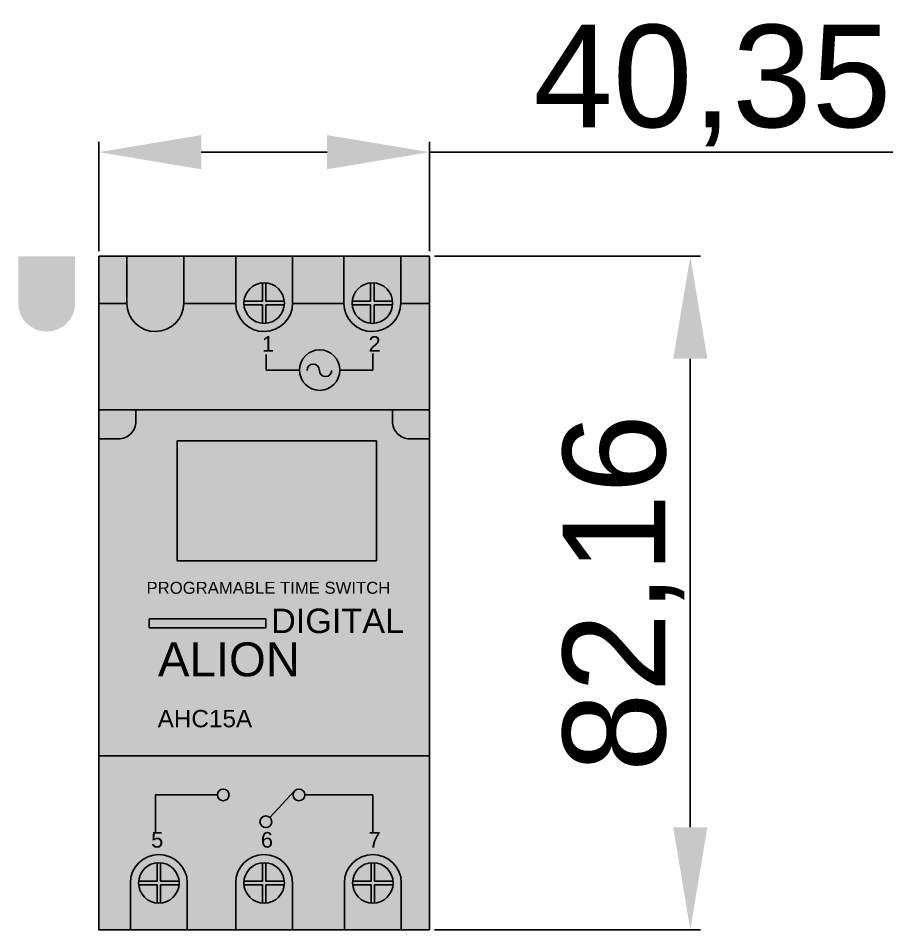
# Model space of a CAD drawing. Header units: millimetres. Extents: x 2499 to 4503, y 2704 to 3691.
# Drawn here: x 3004.1 to 3110.9, y 2797.8 to 2909 of the extents above; entities that cross this region are included whole.
import ezdxf

# ---------------------------------------------------------------- set-up
doc = ezdxf.new("R2010")
doc.units = ezdxf.units.MM
doc.layers.add('Rellenos sólidos', color=7, linetype='Continuous', true_color=0xffffff)
doc.styles.get("Standard").update_dxf_attribs({"font": 'arial.ttf'})
doc.dimstyles.new('ISO-25', dxfattribs={"dimtxt": 2.5, "dimasz": 2.5, "dimexe": 1.25, "dimexo": 0.625, "dimtad": 1, "dimtxsty": 'Standard', "dimcen": 2.5, "dimadec": 0, "dimazin": 0, "dimtfac": 1, "dimtmove": 0, "dimatfit": 3, "dimfxl": 1, "dimarcsym": 0})

# ---------------------------------------------------------------- blocks, each defined once
blk = doc.blocks.new('*D6')
at = {"layer": 'Defpoints', "color": 0, "transparency": 16777216}
for p in [(3054.33, 2892.7), (3013.98, 2879.99), (3054.33, 2879.99)]:
    blk.add_point(p, dxfattribs=at)
at = {"layer": 'Rellenos sólidos', "color": 0, "lineweight": -2, "transparency": 16777216}
for p, q in [((3013.98, 2880.62), (3013.98, 2893.95)), ((3054.33, 2880.62), (3054.33, 2893.95)), ((3026.48, 2892.7), (3041.83, 2892.7)), ((3054.33, 2892.7), (3110.86, 2892.7))]:
    blk.add_line(p, q, dxfattribs=at)
at = {"layer": 'Rellenos sólidos', "color": 0, "transparency": 16777216}
for points in [[(3026.48, 2894.78), (3026.48, 2890.61), (3013.98, 2892.7)], [(3041.83, 2894.78), (3041.83, 2890.61), (3054.33, 2892.7)]]:
    blk.add_solid(points, dxfattribs=at)
at = {"layer": 'Rellenos sólidos', "color": 0, "transparency": 16777216, "insert": (3088.84, 2900.83), "char_height": 12.5, "attachment_point": 5}
blk.add_mtext('40,35', dxfattribs=at)
blk = doc.blocks.new('*D7')
at = {"layer": 'Defpoints', "color": 0, "transparency": 16777216}
for p in [(3054.33, 2879.99), (3086.15, 2879.99), (3054.33, 2797.83)]:
    blk.add_point(p, dxfattribs=at)
at = {"layer": 'Rellenos sólidos', "color": 0, "lineweight": -2, "transparency": 16777216}
for p, q in [((3054.95, 2879.99), (3087.4, 2879.99)), ((3086.15, 2810.33), (3086.15, 2867.49)), ((3054.95, 2797.83), (3087.4, 2797.83))]:
    blk.add_line(p, q, dxfattribs=at)
at = {"layer": 'Rellenos sólidos', "color": 0, "transparency": 16777216}
for points in [[(3084.07, 2867.49), (3088.23, 2867.49), (3086.15, 2879.99)], [(3084.07, 2810.33), (3088.23, 2810.33), (3086.15, 2797.83)]]:
    blk.add_solid(points, dxfattribs=at)
at = {"layer": 'Rellenos sólidos', "color": 0, "transparency": 16777216, "insert": (3078.01, 2838.91), "char_height": 12.5, "attachment_point": 5, "rotation": 90}
blk.add_mtext('82,16', dxfattribs=at)

msp = doc.modelspace()

# ---------------------------------------------------------------- hatches: boundary and pattern name
at = {"true_color": 0xc7c8ca}
h = msp.add_hatch(color=9, dxfattribs=at)
h.dxf.hatch_style = 1
edge = h.paths.add_edge_path()
edge.add_line((3017.417, 2879.992), (3017.417, 2874.246))
edge.add_arc((3020.889, 2874.283), 3.473, 180.6084, 360)
edge.add_line((3024.361, 2874.283), (3024.361, 2879.992))
edge.add_line((3024.361, 2879.992), (3017.417, 2879.992))
edge = h.paths.add_edge_path()
edge.add_line((3004.151, 2879.992), (3004.151, 2874.246))
edge.add_arc((3007.623, 2874.283), 3.473, 180.6084, 360)
edge.add_line((3011.095, 2874.283), (3011.095, 2879.992))
edge.add_line((3011.095, 2879.992), (3004.151, 2879.992))
h = msp.add_hatch(color=7)
h.dxf.hatch_style = 1
h.paths.add_polyline_path([(3013.981, 2879.992), (3054.329, 2879.992), (3054.329, 2861.264), (3013.981, 2861.264)])
h = msp.add_hatch(color=9, dxfattribs=at)
h.dxf.hatch_style = 1
edge = h.paths.add_edge_path()
edge.add_line((3030.682, 2879.992), (3030.682, 2874.246))
edge.add_arc((3034.155, 2874.283), 3.473, 180.6084, 360)
edge.add_line((3037.627, 2874.283), (3037.627, 2879.992))
edge.add_line((3037.627, 2879.992), (3030.682, 2879.992))
edge = h.paths.add_edge_path()
edge.add_line((3017.417, 2879.992), (3017.417, 2874.246))
edge.add_arc((3020.889, 2874.283), 3.473, 180.6084, 360)
edge.add_line((3024.361, 2874.283), (3024.361, 2879.992))
edge.add_line((3024.361, 2879.992), (3017.417, 2879.992))
h = msp.add_hatch(color=9, dxfattribs=at)
h.dxf.hatch_style = 1
edge = h.paths.add_edge_path()
edge.add_line((3043.892, 2879.992), (3043.892, 2874.246))
edge.add_arc((3047.364, 2874.283), 3.473, 180.6084, 360)
edge.add_line((3050.836, 2874.283), (3050.836, 2879.992))
edge.add_line((3050.836, 2879.992), (3043.892, 2879.992))
edge = h.paths.add_edge_path()
edge.add_line((3030.626, 2879.992), (3030.626, 2874.246))
edge.add_arc((3034.098, 2874.283), 3.473, 180.6084, 360)
edge.add_line((3037.571, 2874.283), (3037.571, 2879.992))
edge.add_line((3037.571, 2879.992), (3030.626, 2879.992))
at = {"true_color": 0xffffff}
h = msp.add_hatch(color=7, dxfattribs=at)
h.dxf.hatch_style = 1
h.paths.add_polyline_path([(3013.981, 2861.264), (3054.329, 2861.264), (3054.329, 2819.058), (3013.981, 2819.058)])
h.paths.add_polyline_path([(3013.981, 2819.058), (3054.329, 2819.058), (3054.329, 2797.831), (3013.981, 2797.831)])
at = {"true_color": 0x636466}
h = msp.add_hatch(color=251, dxfattribs=at)
h.dxf.hatch_style = 1
h.paths.add_polyline_path([(3023.532, 2857.469), (3047.853, 2857.469), (3047.853, 2842.859), (3023.532, 2842.859)])
at = {"true_color": 0x000000}
h = msp.add_hatch(color=18, dxfattribs=at)
h.dxf.hatch_style = 1
h.paths.add_polyline_path([(3020.123, 2835.758), (3034.375, 2835.758), (3034.375, 2834.684), (3020.123, 2834.684)])
at = {"true_color": 0xc7c8ca}
h = msp.add_hatch(color=9, dxfattribs=at)
h.dxf.hatch_style = 1
edge = h.paths.add_edge_path()
edge.add_line((3024.781, 2797.831), (3024.781, 2803.576))
edge.add_arc((3021.309, 2803.54), 3.473, 0.6084, 180)
edge.add_line((3017.837, 2803.54), (3017.837, 2797.831))
edge.add_line((3017.837, 2797.831), (3024.781, 2797.831))
h = msp.add_hatch(color=9, dxfattribs=at)
h.dxf.hatch_style = 1
edge = h.paths.add_edge_path()
edge.add_line((3037.627, 2797.831), (3037.627, 2803.576))
edge.add_arc((3034.155, 2803.54), 3.473, 0.6084, 180)
edge.add_line((3030.682, 2803.54), (3030.682, 2797.831))
edge.add_line((3030.682, 2797.831), (3037.627, 2797.831))
h = msp.add_hatch(color=9, dxfattribs=at)
h.dxf.hatch_style = 1
edge = h.paths.add_edge_path()
edge.add_line((3050.893, 2797.831), (3050.893, 2803.576))
edge.add_arc((3047.421, 2803.54), 3.473, 0.6084, 180)
edge.add_line((3043.948, 2803.54), (3043.948, 2797.831))
edge.add_line((3043.948, 2797.831), (3050.893, 2797.831))

# ---------------------------------------------------------------- linework, layer by layer
for p, q in [((3013.981, 2879.992), (3054.329, 2879.992)), ((3054.329, 2797.831), (3013.981, 2797.831))]:
    msp.add_line(p, q)
at = {"color": 18, "true_color": 0x000000}
for p, q in [((3033.939, 2876.754), (3033.939, 2874.499)), ((3034.371, 2876.754), (3034.371, 2874.499)), ((3047.148, 2876.754), (3047.148, 2874.499)), ((3047.58, 2876.754), (3047.58, 2874.499)), ((3013.981, 2874.246), (3017.417, 2874.246)), ((3024.361, 2874.246), (3030.682, 2874.246)), ((3031.684, 2874.499), (3033.939, 2874.499)), ((3031.684, 2874.067), (3033.939, 2874.067)), ((3033.939, 2874.067), (3033.939, 2871.813)), ((3034.371, 2874.499), (3036.625, 2874.499)), ((3034.371, 2874.067), (3034.371, 2871.813)), ((3034.371, 2874.067), (3036.625, 2874.067)), ((3037.627, 2874.246), (3043.852, 2874.246)), ((3044.893, 2874.499), (3047.148, 2874.499)), ((3044.893, 2874.067), (3047.148, 2874.067)), ((3047.148, 2874.067), (3047.148, 2871.813)), ((3047.58, 2874.499), (3049.834, 2874.499)), ((3047.58, 2874.067), (3047.58, 2871.813)), ((3047.58, 2874.067), (3049.834, 2874.067)), ((3050.796, 2874.246), (3054.329, 2874.246)), ((3034.422, 2866.108), (3034.422, 2868.02)), ((3047.434, 2866.108), (3047.434, 2868.117)), ((3034.422, 2866.108), (3038.46, 2866.108)), ((3043.401, 2866.108), (3047.434, 2866.108)), ((3034.851, 2811.528), (3037.877, 2814.776)), ((3020.913, 2814.289), (3028.445, 2814.289)), ((3020.913, 2809.761), (3020.913, 2814.289)), ((3039.115, 2814.289), (3047.433, 2814.289)), ((3047.433, 2809.761), (3047.433, 2814.289))]:
    msp.add_line(p, q, dxfattribs=at)
for points in [[(3013.981, 2879.992), (3054.329, 2879.992), (3054.329, 2861.264), (3013.981, 2861.264)], [(3013.981, 2861.264), (3054.329, 2861.264), (3054.329, 2819.058), (3013.981, 2819.058)], [(3020.123, 2835.758), (3034.375, 2835.758), (3034.375, 2834.684), (3020.123, 2834.684)], [(3013.981, 2819.058), (3054.329, 2819.058), (3054.329, 2797.831), (3013.981, 2797.831)]]:
    msp.add_lwpolyline(points, close=True, dxfattribs=at)
msp.add_lwpolyline([(3017.417, 2879.992), (3017.417, 2874.246, 0.9947048), (3024.361, 2874.283), (3024.361, 2879.992), (3017.417, 2879.992)], format="xyb", dxfattribs=at)
for points in [[(3030.682, 2879.992), (3030.682, 2874.246, 0.9947048), (3037.627, 2874.283), (3037.627, 2879.992)], [(3043.892, 2879.992), (3043.892, 2874.246, 0.9947048), (3050.836, 2874.283), (3050.836, 2879.992)]]:
    msp.add_lwpolyline(points, format="xyb", close=True, dxfattribs=at)
at = {"color": 0}
for points in [[(3013.981, 2857.728), (3016.396, 2857.728, 0.4142136), (3018.491, 2859.823), (3018.491, 2861.264), (3013.981, 2861.264)], [(3054.329, 2857.728), (3051.913, 2857.728, -0.4142136), (3049.818, 2859.823), (3049.818, 2861.264), (3054.329, 2861.264)]]:
    msp.add_lwpolyline(points, format="xyb", close=True, dxfattribs=at)
msp.add_lwpolyline([(3023.532, 2857.469), (3047.853, 2857.469), (3047.853, 2842.859), (3023.532, 2842.859)], close=True)
for points in [[(3024.781, 2797.831), (3024.781, 2803.576, 0.9947048), (3017.837, 2803.54), (3017.837, 2797.831)], [(3037.627, 2797.831), (3037.627, 2803.576, 0.9947048), (3030.682, 2803.54), (3030.682, 2797.831)], [(3050.893, 2797.831), (3050.893, 2803.576, 0.9947048), (3043.948, 2803.54), (3043.948, 2797.831)]]:
    msp.add_lwpolyline(points, format="xyb", close=True)
at = {"color": 18, "true_color": 0x000000}
for points in [[(3021.093, 2806.01), (3021.093, 2803.756), (3018.839, 2803.756)], [(3023.78, 2803.756), (3021.525, 2803.756), (3021.525, 2806.01)], [(3033.939, 2806.01), (3033.939, 2803.756), (3031.684, 2803.756)], [(3036.625, 2803.756), (3034.371, 2803.756), (3034.371, 2806.01)], [(3047.205, 2806.01), (3047.205, 2803.756), (3044.95, 2803.756)], [(3049.891, 2803.756), (3047.637, 2803.756), (3047.637, 2806.01)], [(3021.093, 2801.069), (3021.093, 2803.323), (3018.839, 2803.323)], [(3023.78, 2803.323), (3021.525, 2803.323), (3021.525, 2801.069)], [(3033.939, 2801.069), (3033.939, 2803.323), (3031.684, 2803.323)], [(3036.625, 2803.323), (3034.371, 2803.323), (3034.371, 2801.069)], [(3047.205, 2801.069), (3047.205, 2803.323), (3044.95, 2803.323)], [(3049.891, 2803.323), (3047.637, 2803.323), (3047.637, 2801.069)]]:
    msp.add_lwpolyline(points, dxfattribs=at)
for centre, radius in [((3034.155, 2874.283), 2.47), ((3047.364, 2874.283), 2.47), ((3040.931, 2866.108), 2.47), ((3029.159, 2814.289), 0.715), ((3038.4, 2814.289), 0.715), ((3034.364, 2811.006), 0.715), ((3021.309, 2803.54), 2.47), ((3034.155, 2803.54), 2.47), ((3047.421, 2803.54), 2.47)]:
    msp.add_circle(centre, radius, dxfattribs=at)
for centre, start, end in [((3040.144, 2866.079), 0, 180), ((3041.653, 2866.079), 180, 0)]:
    msp.add_arc(centre, 0.755, start, end, dxfattribs=at)

# ---------------------------------------------------------------- texts
at = {"color": 18, "true_color": 0x000000, "attachment_point": 1}
for s, width, gutter_width, insert, char_height in [('1', 0.54752, 9.557, (3033.875, 2870.252), 1.911), ('2', 0.54752, 9.557, (3046.886, 2870.252), 1.911), ('PROGRAMABLE TIME SWITCH', 31.10749, 7.285, (3019.807, 2840.278), 1.45695), ('DIGITAL', 7.52947, 14.932, (3035.003, 2837.011), 2.9863), ('ALION', 14.08498, 20.678, (3021.192, 2832.89), 4.1356), ('AHC15A', 6.0067, 10.609, (3021.161, 2824.655), 2.1219), ('5', 0.54752, 9.557, (3020.366, 2809.761), 1.911), ('6', 0.54752, 9.557, (3033.75, 2809.761), 1.911), ('7', 0.54752, 9.557, (3046.885, 2809.761), 1.911)]:
    msp.add_mtext_dynamic_manual_height_columns(s, width=width, gutter_width=gutter_width, heights=[0], dxfattribs=dict(at, insert=insert, char_height=char_height))

# ---------------------------------------------------------------- dimensions: what is measured, and where the dimension line sits
at = {"layer": 'Rellenos sólidos', "color": 7}
dim = msp.add_linear_dim(base=(3054.329, 2892.698), p1=(3013.981, 2879.992), p2=(3054.329, 2879.992), dimstyle='ISO-25', override={"dimtxt": 12.5, "dimasz": 12.5}, dxfattribs=at)
dim.commit()
dim.dimension.update_dxf_attribs({"geometry": '*D6', "text_midpoint": (3088.843, 2900.834)})
dim = msp.add_linear_dim(base=(3086.149, 2879.992), p1=(3054.329, 2797.831), p2=(3054.329, 2879.992), angle=90, dimstyle='ISO-25', override={"dimtxt": 12.5, "dimasz": 12.5}, dxfattribs=at)
dim.commit()
dim.dimension.update_dxf_attribs({"geometry": '*D7', "text_midpoint": (3078.012, 2838.911)})

doc.saveas('drawing.dxf')
